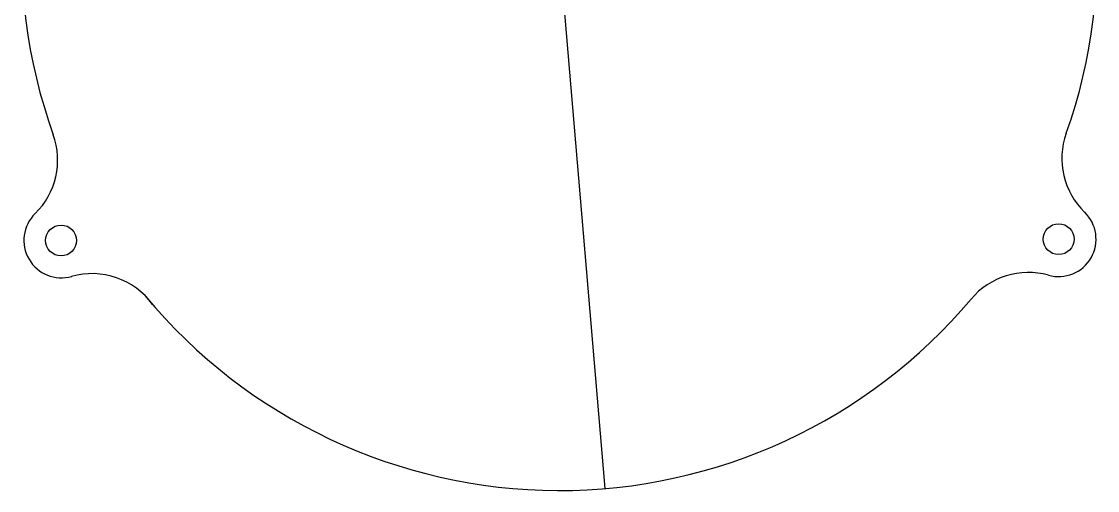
# Model space of a CAD drawing. Header units: millimetres. Extents: x 181 to 425, y 159 to 1094.
# Drawn here: x 181.2 to 425.2, y 159 to 265.4 of the extents above; entities that cross this region are included whole.
import ezdxf

# ---------------------------------------------------------------- set-up
doc = ezdxf.new("R2010")
doc.units = ezdxf.units.MM

msp = doc.modelspace()

# ---------------------------------------------------------------- linework, layer by layer
at = {"extrusion": (0, 0, -1)}
msp.add_line((303.22, 280.96), (313.54, 159.4), dxfattribs=at)
for centre in [(190.19, 215.68), (416.42, 215.98)]:
    msp.add_circle(centre, 3.5)
for centre, radius, start, end in [((303.22, 280.96), 122, 100.2644, 199.7781), ((303.22, 280.96), 122, 340.3827, 79.7819), ((172.42, 233.93), 17, 314.4112, 19.7781), ((434.15, 234.3), 17, 160.3827, 225.8717), ((416.4, 215.99), 8.5, 254.4112, 45.8717), ((190.27, 215.71), 8.5, 134.4112, 285.952), ((197.18, 191.16), 17.01, 36.0081, 105.842), ((409.55, 191.43), 17, 74.4112, 139.9002), ((303.22, 280.96), 122, 219.669, 319.9002)]:
    msp.add_arc(centre, radius, start, end)

doc.saveas('drawing.dxf')
